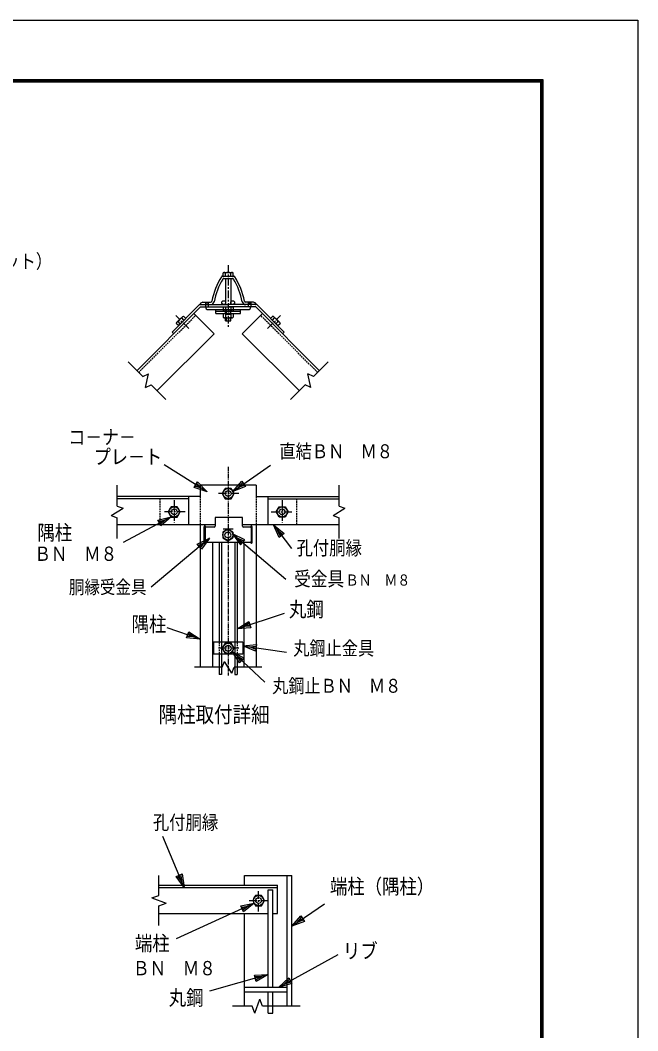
# Model space of a CAD drawing. Units: millimetres, scale not verified. Extents: x -4455 to 4455, y -3150 to 3150.
# Drawn here: x 2504 to 4455, y -45 to 3150 of the extents above; entities that cross this region are included whole.
import ezdxf
from ezdxf.enums import TextEntityAlignment as Align

# ---------------------------------------------------------------- set-up
doc = ezdxf.new("R2010")
doc.units = ezdxf.units.MM
doc.header["$LTSCALE"] = 20
for name, pattern in [('DASHED', [7.5, 6, -1.5]), ('USER1', [1.125, 0.75, -0.125, 0.125, -0.125]), ('USER3', [0.375, 0.25, -0.125]), ('USER4', [2, 1.25, -0.25, 0.25, -0.25])]:
    doc.linetypes.add(name, pattern=pattern)
for name, color, linetype, lineweight in [('0-0_1', 7, 'Continuous', 25), ('0-1_2', 7, 'Continuous', 25), ('0-2_0', 4, 'Continuous', 25), ('0-7_WAKU', 7, 'Continuous', 25)]:
    doc.layers.add(name, color=color, linetype=linetype, lineweight=lineweight)
doc.styles.add('ＭＳ ゴシック', font='')
doc.styles.get('ＭＳ ゴシック').set_extended_font_data('MS Gothic')

# ---------------------------------------------------------------- blocks, each defined once
blk = doc.blocks.new('C48')
at = {"layer": '0-0_1', "color": 4}
blk.add_line((154537.7, 57803.2), (150827.6, 56757.6), dxfattribs=at)
blk.add_lwpolyline([(153672.3, 57777.5), (154537.7, 57803.2), (153786.2, 57373.2)], close=True, dxfattribs=at)
blk.add_lwpolyline([(153700.8, 57676.4), (154133.5, 57689.3), (153757.7, 57474.3)], dxfattribs=at)
blk = doc.blocks.new('C47')
at = {"layer": '0-0_1', "color": 4}
blk.add_line((155209.2, 57012.4), (158967.7, 59078.5), dxfattribs=at)
blk.add_lwpolyline([(156046.5, 57233.1), (155209.2, 57012.4), (155844.1, 57601.1)], close=True, dxfattribs=at)
blk.add_lwpolyline([(155995.9, 57325.1), (155577.3, 57214.8), (155894.7, 57509.1)], dxfattribs=at)
blk = doc.blocks.new('C61')
at = {"layer": '0-0_1', "color": 4}
blk.add_line((147929, 89326), (145433.4, 86952.5), dxfattribs=at)
blk.add_lwpolyline([(147175.6, 88899.2), (147929, 89326), (147465.1, 88594.9)], close=True, dxfattribs=at)
blk.add_lwpolyline([(147248, 88823.2), (147624.7, 89036.5), (147392.7, 88671)], dxfattribs=at)
blk = doc.blocks.new('C60')
at = {"layer": '0-0_1', "color": 4}
blk.add_line((149771.7, 81596.7), (147678.7, 82303.1), dxfattribs=at)
blk.add_lwpolyline([(149042.9, 82064.3), (149771.7, 81596.7), (148908.6, 81666.3)], close=True, dxfattribs=at)
blk.add_lwpolyline([(149009.3, 81964.8), (149373.7, 81731), (148942.2, 81765.8)], dxfattribs=at)
blk = doc.blocks.new('C49')
at = {"layer": '0-0_1', "color": 4}
blk.add_line((153663.4, 62317.5), (148739.3, 60062.2), dxfattribs=at)
blk.add_lwpolyline([(152812.2, 62158.7), (153663.4, 62317.5), (152987.1, 61776.8)], close=True, dxfattribs=at)
blk.add_lwpolyline([(152855.9, 62063.2), (153281.5, 62142.6), (152943.4, 61872.3)], dxfattribs=at)
blk = doc.blocks.new('C46')
at = {"layer": '0-0_1', "color": 4}
blk.add_line((149239.8, 63312.4), (147893.2, 66544.7), dxfattribs=at)
blk.add_lwpolyline([(149110.6, 64168.6), (149239.8, 63312.4), (148722.9, 64007.1)], close=True, dxfattribs=at)
blk.add_lwpolyline([(149013.7, 64128.2), (149078.3, 63700.1), (148819.8, 64047.5)], dxfattribs=at)
blk = doc.blocks.new('C50')
at = {"layer": '0-0_1', "color": 4}
blk.add_line((156037.7, 60874.7), (158113.3, 62287.1), dxfattribs=at)
blk.add_lwpolyline([(156850.4, 61173.6), (156037.7, 60874.7), (156614.1, 61520.9)], close=True, dxfattribs=at)
blk.add_lwpolyline([(156791.3, 61260.4), (156385, 61111), (156673.1, 61434.1)], dxfattribs=at)
blk = doc.blocks.new('C59')
at = {"layer": '0-0_1', "color": 4}
blk.add_line((151790.7, 80814.7), (154604.2, 80500.2), dxfattribs=at)
blk.add_lwpolyline([(152602.2, 80512.7), (151790.7, 80814.7), (152648.9, 80930.1)], close=True, dxfattribs=at)
blk.add_lwpolyline([(152613.9, 80617), (152208.1, 80768.1), (152637.2, 80825.7)], dxfattribs=at)
blk = doc.blocks.new('C58')
at = {"layer": '0-0_1', "color": 4}
blk.add_line((152432.7, 81393.2), (154867.7, 82777.5), dxfattribs=at)
blk.add_lwpolyline([(153266.7, 81625.8), (152432.7, 81393.2), (153059.1, 81990.9)], close=True, dxfattribs=at)
blk.add_lwpolyline([(153214.8, 81717), (152797.8, 81600.8), (153111, 81899.6)], dxfattribs=at)
blk = doc.blocks.new('C62')
at = {"layer": '0-0_1', "color": 4}
blk.add_line((150198, 90916.6), (147478.4, 92614), dxfattribs=at)
blk.add_lwpolyline([(149596.6, 91539.5), (150198, 90916.6), (149374.2, 91183.2)], close=True, dxfattribs=at)
blk.add_lwpolyline([(149541, 91450.4), (149841.7, 91138.9), (149429.8, 91272.2)], dxfattribs=at)
blk = doc.blocks.new('C55')
at = {"layer": '0-0_1', "color": 4}
blk.add_line((151826.1, 90932.7), (154214.1, 92582.3), dxfattribs=at)
blk.add_lwpolyline([(152636.6, 91237.4), (151826.1, 90932.7), (152397.9, 91582.9)], close=True, dxfattribs=at)
blk.add_lwpolyline([(152576.9, 91323.8), (152171.7, 91171.4), (152457.6, 91496.6)], dxfattribs=at)
blk = doc.blocks.new('C57')
at = {"layer": '0-0_1', "color": 4}
blk.add_line((152102.2, 84612), (155089.1, 85592.4), dxfattribs=at)
blk.add_lwpolyline([(152965.8, 84674.4), (152102.2, 84612), (152834.8, 85073.5)], close=True, dxfattribs=at)
blk.add_lwpolyline([(152933, 84774.2), (152501.2, 84742.9), (152867.5, 84973.7)], dxfattribs=at)
blk = doc.blocks.new('C56')
at = {"layer": '0-0_1', "color": 4}
blk.add_line((154403.9, 88812.4), (155542.3, 87321.5), dxfattribs=at)
blk.add_lwpolyline([(154746.8, 88017.4), (154403.9, 88812.4), (155080.6, 88272.3)], close=True, dxfattribs=at)
blk.add_lwpolyline([(154830.2, 88081.1), (154658.8, 88478.6), (154997.1, 88208.5)], dxfattribs=at)

msp = doc.modelspace()

# ---------------------------------------------------------------- linework, layer by layer
at = {"layer": '0-0_1', "color": 4, "linetype": 'USER4'}
for p, q in [((3160.64, 2375.84), (3160.64, 2179.58)), ((3035.94, 2175.08), (2995.08, 2215.94)), ((3285.33, 2175.08), (3326.19, 2215.94)), ((2990.1, 1632.79), (2990.1, 1562.46)), ((3194.88, 1653.47), (3126.92, 1653.47)), ((3331.18, 1632.79), (3331.18, 1562.46)), ((3024.34, 1595.53), (2956.38, 1595.53)), ((3296.94, 1595.53), (3364.89, 1595.53)), ((3194.88, 1164.27), (3126.92, 1164.27)), ((3256.75, 332.69), (3256.75, 396.77)), ((3226.75, 366.77), (3286.75, 366.77))]:
    msp.add_line(p, q, dxfattribs=at)
at = {"layer": '0-0_1'}
for p, q in [((3146.78, 2333.57), (3174.49, 2333.57)), ((3152.57, 2333.57), (3152.57, 2251.07)), ((3168.7, 2333.57), (3168.7, 2251.07)), ((2872, 2042.04), (3073.52, 2243.57)), ((2983.37, 2164.02), (3070.42, 2251.07)), ((3070.42, 2251.07), (3160.64, 2251.07)), ((3072.98, 2253.63), (3075.72, 2256.37)), ((3073.52, 2243.57), (3160.64, 2243.57)), ((3081.02, 2258.57), (3105.35, 2258.57)), ((3250.86, 2251.07), (3160.64, 2251.07)), ((3247.75, 2243.57), (3160.64, 2243.57)), ((3240.25, 2258.57), (3215.93, 2258.57)), ((3248.3, 2253.63), (3245.55, 2256.37)), ((3449.28, 2042.04), (3247.75, 2243.57)), ((3337.91, 2164.02), (3250.86, 2251.07)), ((3115.95, 2158.71), (3052.31, 2222.35)), ((3205.32, 2158.71), (3268.96, 2222.35)), ((2935.64, 1978.4), (3115.95, 2158.71)), ((2988.67, 2158.71), (2983.37, 2164.02)), ((3385.64, 1978.4), (3205.32, 2158.71)), ((3332.6, 2158.71), (3337.91, 2164.02)), ((3248.68, 1679.65), (3072.6, 1679.65)), ((3072.6, 1679.65), (3072.6, 1644.27)), ((3151.33, 1669.59), (3142.01, 1653.47)), ((3169.95, 1669.6), (3151.33, 1669.59)), ((3248.67, 1679.65), (3248.67, 1644.27)), ((3248.68, 1679.65), (3248.68, 1644.27)), ((3072.6, 1644.27), (2810.1, 1644.27)), ((3035.1, 1636.77), (2810.1, 1636.77)), ((3035.1, 1644.27), (3035.09, 1554.27)), ((3142.01, 1653.47), (3151.33, 1637.34)), ((3151.33, 1637.34), (3169.95, 1637.34)), ((3248.67, 1644.27), (3511.18, 1644.27)), ((3286.17, 1644.27), (3286.18, 1554.27)), ((3286.17, 1636.77), (3511.18, 1636.77)), ((3008.72, 1595.53), (2999.41, 1611.65)), ((3312.55, 1595.53), (3321.86, 1611.65)), ((3321.86, 1611.65), (3340.49, 1611.65)), ((3340.49, 1611.65), (3349.8, 1595.53)), ((2971.47, 1595.53), (2980.79, 1579.4)), ((2980.79, 1579.4), (2999.41, 1579.4)), ((2999.41, 1579.4), (3008.72, 1595.53)), ((3321.86, 1579.4), (3312.55, 1595.53)), ((3340.49, 1579.4), (3321.86, 1579.4)), ((3349.8, 1595.53), (3340.49, 1579.4)), ((3119.74, 1554.27), (2810.1, 1554.27)), ((3072.59, 1554.27), (3072.6, 1104.27)), ((3159.69, 1541.29), (3143.56, 1531.98)), ((3175.82, 1531.98), (3159.69, 1541.29)), ((3511.18, 1554.27), (3206.16, 1554.27)), ((3248.68, 1554.27), (3248.68, 1104.27)), ((3143.56, 1513.36), (3159.69, 1504.04)), ((3159.69, 1504.04), (3175.82, 1513.36)), ((3111.16, 1499.54), (3111.16, 1104.27)), ((3132.15, 1499.54), (3132.15, 1183.31)), ((3139.65, 1499.54), (3139.65, 1081.77)), ((3181.62, 1499.54), (3181.62, 1081.77)), ((3189.12, 1499.54), (3189.12, 1183.31)), ((3210.11, 1499.54), (3210.11, 1104.27)), ((3207.01, 1183.31), (3114.26, 1183.31)), ((3114.26, 1183.31), (3114.26, 1145.24)), ((3207.01, 1183.31), (3207.01, 1145.24)), ((3151.33, 1180.4), (3142.01, 1164.27)), ((3142.01, 1164.27), (3151.33, 1148.15)), ((3169.95, 1180.4), (3151.33, 1180.4)), ((3207.01, 1145.24), (3114.26, 1145.24)), ((3132.15, 1145.24), (3132.15, 1081.77)), ((3151.33, 1148.15), (3169.95, 1148.15)), ((3189.12, 1145.24), (3189.12, 1081.77)), ((3139.65, 1081.77), (3132.15, 1081.77)), ((3181.62, 1081.77), (3189.12, 1081.77)), ((2941.75, 415.52), (3316.75, 415.52)), ((3211.75, 445.52), (3361.75, 445.52)), ((3211.75, 415.52), (3211.75, 445.52)), ((3316.75, 325.52), (3316.75, 415.52)), ((3346.75, 33.02), (3346.75, 445.52)), ((3361.75, 33.02), (3361.75, 445.52)), ((2941.75, 408.02), (3316.75, 408.02)), ((3286.75, 93.02), (3286.75, 400.52)), ((3286.75, 400.52), (3301.75, 400.52)), ((3301.75, 93.02), (3301.75, 400.52)), ((3247.44, 382.9), (3238.13, 366.77)), ((3238.13, 366.77), (3247.44, 350.64)), ((3266.07, 382.9), (3247.44, 382.9)), ((3275.38, 366.77), (3266.07, 382.9)), ((3266.07, 350.64), (3275.38, 366.77)), ((2941.75, 325.52), (3286.75, 325.52)), ((3211.75, 33.02), (3211.75, 325.52)), ((3247.44, 350.64), (3266.07, 350.64)), ((3301.75, 325.52), (3316.75, 325.52)), ((3211.75, 93.02), (3346.75, 93.02)), ((3211.75, 78.02), (3346.75, 78.02)), ((3286.75, 10.52), (3286.75, 78.02)), ((3301.75, 10.52), (3301.75, 78.02)), ((3286.75, 10.52), (3301.75, 10.52))]:
    msp.add_line(p, q, dxfattribs=at)
at = {"layer": '0-0_1', "linetype": 'USER3'}
for p, q in [((2877.65, 2036.38), (3057.97, 2216.7)), ((3443.62, 2036.38), (3263.31, 2216.7)), ((2945.09, 1636.77), (2945.1, 1554.28)), ((3072.6, 1644.27), (3072.59, 1554.27)), ((3248.67, 1644.27), (3248.68, 1554.27)), ((3376.18, 1636.77), (3376.17, 1554.28)), ((3132.15, 1183.31), (3132.15, 1145.24)), ((3189.12, 1183.31), (3189.12, 1145.24))]:
    msp.add_line(p, q, dxfattribs=at)
at = {"layer": '0-0_1', "color": 4}
for p, q in [((3154.16, 2230.67), (3154.16, 2220.45)), ((3154.16, 2222.32), (3154.16, 2220.44)), ((3154.16, 2209.42), (3154.16, 2199.19)), ((3167.12, 2230.67), (3167.12, 2220.45)), ((3167.12, 2222.32), (3167.12, 2220.44)), ((3167.12, 2209.42), (3167.12, 2199.19)), ((2890.65, 2023.39), (2844.33, 2069.71)), ((3430.62, 2023.39), (3476.94, 2069.71)), ((2890.65, 2023.39), (2908.61, 2031.77)), ((2899.02, 1988.68), (2908.61, 2031.77)), ((3422.25, 1988.68), (3412.66, 2031.77)), ((3430.62, 2023.39), (3412.66, 2031.77)), ((2899.02, 1988.68), (2916.99, 1997.05)), ((2963.3, 1950.74), (2916.99, 1997.05)), ((3357.97, 1950.74), (3404.29, 1997.05)), ((3422.25, 1988.68), (3404.29, 1997.05)), ((2810.1, 1614.15), (2810.1, 1679.65)), ((3511.18, 1614.15), (3511.18, 1679.65)), ((2791.47, 1583.68), (2828.72, 1607.37)), ((2810.1, 1614.15), (2828.72, 1607.37)), ((3492.55, 1583.68), (3529.8, 1607.37)), ((3511.18, 1614.15), (3529.8, 1607.37)), ((2791.47, 1583.68), (2810.1, 1576.9)), ((2810.1, 1511.4), (2810.1, 1576.9)), ((3492.55, 1583.68), (3511.18, 1576.9)), ((3511.18, 1511.4), (3511.18, 1576.9)), ((3101.28, 1512.69), (2917.61, 1357.61)), ((3213.15, 1507.01), (3174.28, 1526.08)), ((3174.28, 1526.08), (3343.35, 1383.32)), ((3174.28, 1526.08), (3199.6, 1490.97)), ((3199.6, 1490.97), (3213.15, 1507.01)), ((3065.8, 1489.61), (3085.23, 1499.15)), ((3085.23, 1499.15), (3072.57, 1481.59)), ((3142.01, 1104.27), (3148.79, 1122.9)), ((3172.48, 1085.65), (3148.79, 1122.9)), ((3142.01, 1104.27), (3053.97, 1104.27)), ((3172.48, 1085.65), (3179.26, 1104.27)), ((3267.3, 1104.27), (3179.26, 1104.27)), ((2919.25, 374.96), (2964.25, 358.58)), ((2941.75, 350.39), (2964.25, 358.58)), ((2941.75, 288.02), (2941.75, 350.39)), ((3236.63, 33.02), (3174.25, 33.02)), ((3244.82, 10.52), (3236.63, 33.02)), ((3244.82, 10.52), (3261.19, 55.52)), ((3269.38, 33.02), (3261.19, 55.52)), ((3387.84, 33.02), (3269.38, 33.02))]:
    msp.add_line(p, q, dxfattribs=at)
at = {"layer": '0-0_1', "color": 4, "linetype": 'USER1'}
msp.add_line((3160.64, 1738.16), (3160.64, 1078.81), dxfattribs=at)
at = {"layer": '0-0_1'}
for points in [[(3169.95, 1637.34), (3179.26, 1653.47), (3169.95, 1669.6)], [(2999.41, 1611.65), (2980.79, 1611.65), (2971.47, 1595.53)], [(3169.95, 1148.15), (3179.26, 1164.27), (3169.95, 1180.4)]]:
    msp.add_lwpolyline(points, dxfattribs=at)
at = {"layer": '0-0_1', "color": 4}
msp.add_lwpolyline([(3062.41, 1493.63), (3101.28, 1512.69), (3075.96, 1477.58)], close=True, dxfattribs=at)
for points in [[(3209.76, 1503), (3190.33, 1512.54), (3202.99, 1494.98)], [(2919.25, 374.96), (2941.75, 383.15), (2941.75, 445.52)]]:
    msp.add_lwpolyline(points, dxfattribs=at)
at = {"layer": '0-0_1'}
for centre, radius in [((3146.57, 2257.07), 6), ((3174.7, 2257.07), 6), ((3160.64, 1653.47), 16.13), ((3160.64, 1653.47), 9.31), ((2990.1, 1595.52), 16.13), ((2990.1, 1595.53), 9.31), ((3331.18, 1595.52), 16.13), ((3331.18, 1595.53), 9.31), ((3159.69, 1522.67), 16.13), ((3159.69, 1522.67), 9.31), ((3160.64, 1164.27), 16.13), ((3160.64, 1164.27), 9.31), ((3256.75, 366.77), 16.13), ((3256.75, 366.77), 9.31)]:
    msp.add_circle(centre, radius, dxfattribs=at)
for centre, radius, start, end in [((3344.97, 2213.76), 240.55, 148.58104, 168.48707), ((3143.11, 2337.07), 4, 90, 148.58096), ((3146.78, 2329.57), 4, 90, 149.70087), ((3174.49, 2329.57), 4, 30.29913, 90), ((3178.17, 2337.07), 4, 31.41901, 90), ((2976.3, 2213.76), 240.55, 11.5129, 31.41896), ((3344.97, 2213.76), 233.55, 149.70091, 168.60635), ((2976.3, 2213.76), 233.55, 11.39365, 30.2991), ((3074.04, 2252.57), 1.5, 134.99994, 270), ((3081.02, 2251.07), 7.5, 90, 134.99933), ((3105.24, 2262.07), 11, 270, 348.60635), ((3105.35, 2262.57), 4, 270, 348.48706), ((3216.03, 2262.07), 11, 191.39365, 270), ((3215.93, 2262.57), 4, 191.51291, 270), ((3240.25, 2251.07), 7.5, 45.0006, 90.00171), ((3247.23, 2252.57), 1.5, 270, 44.99997)]:
    msp.add_arc(centre, radius, start, end, dxfattribs=at)
at = {"layer": '0-1_2'}
for p, q in [((3143.11, 2341.07), (3178.17, 2341.07)), ((3146.66, 2352.37), (3144.5, 2351.12)), ((3144.5, 2341.07), (3144.5, 2351.12)), ((3146.66, 2352.37), (3174.61, 2352.37)), ((3152.57, 2341.07), (3152.57, 2351.12)), ((3168.71, 2341.07), (3168.71, 2351.12)), ((3174.61, 2352.37), (3176.78, 2351.12)), ((3176.78, 2341.07), (3176.78, 2351.12)), ((3144.51, 2243.57), (3144.51, 2231.92)), ((3144.51, 2243.57), (3176.76, 2243.57)), ((3152.57, 2243.57), (3152.57, 2231.92)), ((3168.7, 2243.57), (3168.7, 2231.92)), ((3176.76, 2243.57), (3176.76, 2231.92)), ((2997.31, 2193.94), (3017.08, 2213.71)), ((3003.77, 2184.42), (3026.6, 2207.25)), ((3020.89, 2201.54), (3013.79, 2208.65)), ((3017.08, 2213.71), (3019.49, 2214.36)), ((3026.6, 2207.25), (3019.49, 2214.36)), ((3146.67, 2230.67), (3144.51, 2231.92)), ((3144.51, 2222.32), (3152.58, 2222.32)), ((3144.51, 2222.32), (3144.51, 2210.66)), ((3146.67, 2209.42), (3144.51, 2210.66)), ((3146.67, 2230.67), (3174.6, 2230.67)), ((3146.67, 2209.42), (3174.6, 2209.42)), ((3152.57, 2220.44), (3152.57, 2222.32)), ((3152.57, 2222.32), (3152.57, 2210.66)), ((3152.57, 2220.44), (3168.7, 2220.44)), ((3152.57, 2199.19), (3152.57, 2209.42)), ((3152.58, 2220.45), (3152.58, 2230.67)), ((3152.58, 2220.45), (3168.7, 2220.45)), ((3168.7, 2220.45), (3168.7, 2230.67)), ((3168.7, 2220.44), (3168.7, 2222.32)), ((3168.7, 2222.32), (3176.76, 2222.32)), ((3168.7, 2222.32), (3168.7, 2210.66)), ((3174.6, 2230.67), (3176.76, 2231.92)), ((3174.6, 2209.42), (3176.76, 2210.66)), ((3176.76, 2222.32), (3176.76, 2210.66)), ((3294.67, 2207.25), (3301.78, 2214.36)), ((3317.5, 2184.42), (3294.67, 2207.25)), ((3300.38, 2201.54), (3307.49, 2208.65)), ((3304.19, 2213.71), (3301.78, 2214.36)), ((3323.96, 2193.94), (3304.19, 2213.71)), ((2997.31, 2193.94), (2996.67, 2191.53)), ((3003.77, 2184.42), (2996.67, 2191.53)), ((3009.48, 2190.13), (3002.37, 2197.24)), ((3311.79, 2190.13), (3318.9, 2197.24)), ((3317.5, 2184.42), (3324.61, 2191.53)), ((3323.96, 2193.94), (3324.61, 2191.53))]:
    msp.add_line(p, q, dxfattribs=at)
msp.add_lwpolyline([(3152.57, 2199.19), (3168.7, 2199.19), (3168.7, 2209.42)], dxfattribs=at)
for centre, radius, start, end in [((3146.66, 2337.77), 14.59, 66.11387, 90.00086), ((3160.64, 2325.75), 26.62, 72.35526, 107.65447), ((3174.61, 2337.77), 14.59, 90, 113.88469), ((3026.02, 2185.01), 26.62, 117.35547, 152.65443), ((3027.4, 2203.39), 14.59, 134.99962, 158.88499), ((3146.67, 2245.24), 14.58, 270, 293.8876), ((3146.67, 2223.99), 14.58, 270, 293.8876), ((3160.64, 2257.38), 26.71, 252.41254, 287.55459), ((3160.64, 2236.13), 26.71, 252.41254, 287.55459), ((3174.6, 2245.24), 14.58, 246.12651, 270), ((3174.6, 2223.99), 14.58, 246.12651, 270), ((3293.88, 2203.39), 14.59, 21.11494, 45.0003), ((3295.26, 2185.01), 26.62, 27.34549, 62.64445), ((3007.63, 2183.63), 14.59, 111.114, 135.00058), ((3313.64, 2183.63), 14.59, 44.99934, 68.88593)]:
    msp.add_arc(centre, radius, start, end, dxfattribs=at)
at = {"layer": '0-2_0', "color": 7}
for p, q in [((3089.11, 2256.52), (3097.4, 2256.52)), ((3223.87, 2256.52), (3232.16, 2256.52)), ((3097.4, 2235.27), (3144.51, 2235.27)), ((3121.76, 2222.32), (3121.76, 2235.27)), ((3121.76, 2230.61), (3199.51, 2230.61)), ((3121.76, 2222.32), (3152.58, 2222.32)), ((3168.7, 2222.32), (3199.51, 2222.32)), ((3176.76, 2235.27), (3223.87, 2235.27)), ((3199.51, 2222.32), (3199.51, 2235.27)), ((3206.16, 1577.61), (3119.74, 1577.61)), ((3119.74, 1577.61), (3119.74, 1550.48)), ((3206.16, 1550.48), (3206.16, 1577.61)), ((3084.72, 1498.41), (3084.72, 1548.81)), ((3087.45, 1550.81), (3086.72, 1550.81)), ((3086.72, 1550.81), (3087.45, 1550.81)), ((3087.93, 1545.48), (3087.93, 1501.54)), ((3089.45, 1547.48), (3089.45, 1548.81)), ((3116.74, 1547.48), (3089.93, 1547.48)), ((3144.91, 1542.04), (3176.72, 1542.04)), ((3144.91, 1542.04), (3144.91, 1541.99)), ((3144.91, 1541.99), (3176.72, 1541.99)), ((3176.72, 1542.04), (3176.72, 1541.99)), ((3231.8, 1547.48), (3209.16, 1547.48)), ((3231.8, 1547.43), (3231.8, 1547.48)), ((3231.82, 1547.48), (3231.82, 1548.81)), ((3233.35, 1545.48), (3233.35, 1501.54)), ((3233.82, 1550.81), (3234.55, 1550.81)), ((3234.55, 1550.81), (3233.82, 1550.81)), ((3236.55, 1498.41), (3236.55, 1548.81)), ((3143.56, 1531.98), (3143.56, 1513.36)), ((3175.82, 1531.98), (3175.82, 1513.36)), ((3086.7, 1496.7), (3087.45, 1496.7)), ((3089.45, 1498.7), (3089.45, 1499.54)), ((3089.93, 1499.54), (3231.8, 1499.54)), ((3231.8, 1499.54), (3231.8, 1499.6)), ((3231.82, 1498.7), (3231.82, 1499.54)), ((3234.57, 1496.7), (3233.82, 1496.7))]:
    msp.add_line(p, q, dxfattribs=at)
at = {"layer": '0-2_0', "color": 7, "linetype": 'DASHED'}
for p, q in [((3089.11, 2256.52), (3089.11, 2243.57)), ((3097.4, 2256.52), (3097.4, 2243.57)), ((3223.87, 2256.52), (3223.87, 2243.57)), ((3232.16, 2256.52), (3232.16, 2243.57)), ((3144.51, 2235.27), (3176.76, 2235.27)), ((3152.58, 2222.32), (3168.7, 2222.32))]:
    msp.add_line(p, q, dxfattribs=at)
at = {"layer": '0-2_0', "color": 7}
for centre, radius, start, end in [((3097.4, 2243.57), 8.29, 180, 270), ((3223.87, 2243.57), 8.29, 270, 0), ((3086.72, 1548.81), 2, 90, 180), ((3087.45, 1548.81), 2, 0, 90), ((3089.93, 1545.48), 2, 90, 180), ((3116.74, 1550.48), 3, 270, 0), ((3209.16, 1550.48), 3, 180, 270), ((3231.35, 1545.48), 2, 0, 90), ((3233.82, 1548.81), 2, 90, 180), ((3234.55, 1548.81), 2, 0, 90), ((3086.7, 1498.7), 2, 188.18645, 270), ((3087.45, 1498.7), 2, 270, 0), ((3089.93, 1501.54), 2, 180, 270), ((3231.35, 1501.54), 2, 270, 0), ((3233.82, 1498.7), 2, 180, 270), ((3234.57, 1498.7), 2, 270, 351.81355)]:
    msp.add_arc(centre, radius, start, end, dxfattribs=at)
at = {"layer": '0-7_WAKU', "color": 3}
msp.add_lwpolyline([(-4455, 3150), (4455, 3150), (4455, -3150), (-4455, -3150)], close=True, dxfattribs=at)
at = {"layer": '0-7_WAKU'}
for points in [[(-4155, 2962.5), (4155, 2962.5), (4155, -2962.5), (-4155, -2962.5)], [(-4153.13, 2960.62), (4153.12, 2960.62), (4153.12, -2960.63), (-4153.13, -2960.63)], [(-4151.25, 2958.75), (4151.25, 2958.75), (4151.25, -2958.75), (-4151.25, -2958.75)], [(-4149.38, 2956.87), (4149.37, 2956.87), (4149.37, -2956.88), (-4149.38, -2956.88)], [(-4147.5, 2955), (4147.5, 2955), (4147.5, -2955), (-4147.5, -2955)]]:
    msp.add_lwpolyline(points, close=True, dxfattribs=at)

# ---------------------------------------------------------------- block references
at = {"layer": '0-2_0', "xscale": 0.05, "yscale": 0.05}
for name, p in [('C62', (-4415.98, -2886.35)), ('C55', (-4415.98, -2886.35)), ('C56', (-4415.98, -2886.35)), ('C57', (-4415.98, -3004.26)), ('C60', (-4415.98, -2886.35)), ('C46', (-4440.13, -2757.6)), ('C49', (-4440.13, -2757.6)), ('C50', (-4440.13, -2757.6)), ('C47', (-4440.13, -2757.6)), ('C48', (-4440.13, -2757.6))]:
    msp.add_blockref(name, p, dxfattribs=at)
for name, p, rotation in [('C61', (-5343.2, -737.78), 344.43451), ('C58', (-5307.63, 2640.34), 322.11462), ('C59', (-5319.51, 2494.74), 323.00048)]:
    msp.add_blockref(name, p, dxfattribs=dict(at, rotation=rotation))

# ---------------------------------------------------------------- texts
at = {"layer": '0-0_1', "color": 4, "style": 'ＭＳ ゴシック', "width": 0.85}
for s, height, p in [('胴縁ＢＮ\u3000Ｍ８（袋ナット）', 44.37, (1935.61, 2352.27)), ('コ－ナ－', 45.89, (2655.74, 1795.21)), ('プレ－ト', 46.63, (2735.85, 1732.34)), ('直結ＢＮ\u3000Ｍ８', 44.2, (3322.78, 1751.78)), ('隅柱', 47.36, (2557.71, 1492.03)), ('孔付胴縁', 44.57, (3376.63, 1445.96)), ('ＢＮ\u3000Ｍ８', 45.16, (2548.22, 1427.1)), ('受金具', 45.45, (3369.06, 1347.66)), ('胴縁受金具', 42.29, (2657.4, 1324.01)), ('ＢＮ\u3000Ｍ８', 35.18, (3532.1, 1351.89)), ('丸鋼', 47.36, (3352.82, 1249.5)), ('隅柱', 47.36, (2855.65, 1202.95)), ('丸鋼止金具', 44.05, (3366.41, 1129.18)), ('丸鋼止ＢＮ\u3000Ｍ８', 43.92, (3300.15, 1010.6)), ('隅柱取付詳細', 50.44, (2940.76, 914.57)), ('孔付胴縁', 44.57, (2922.65, 578.19)), ('端柱（隅柱）', 47.36, (3482.25, 373.57)), ('端柱', 47.36, (2866, 193.83)), ('リブ', 47.36, (3523.26, 169.47)), ('ＢＮ\u3000Ｍ８', 45.16, (2859.74, 116.98)), ('丸鋼', 47.36, (2973.04, 21.68))]:
    msp.add_text(s, height=height, dxfattribs=at).set_placement(p, align=Align.BOTTOM_LEFT)

doc.saveas('drawing.dxf')
